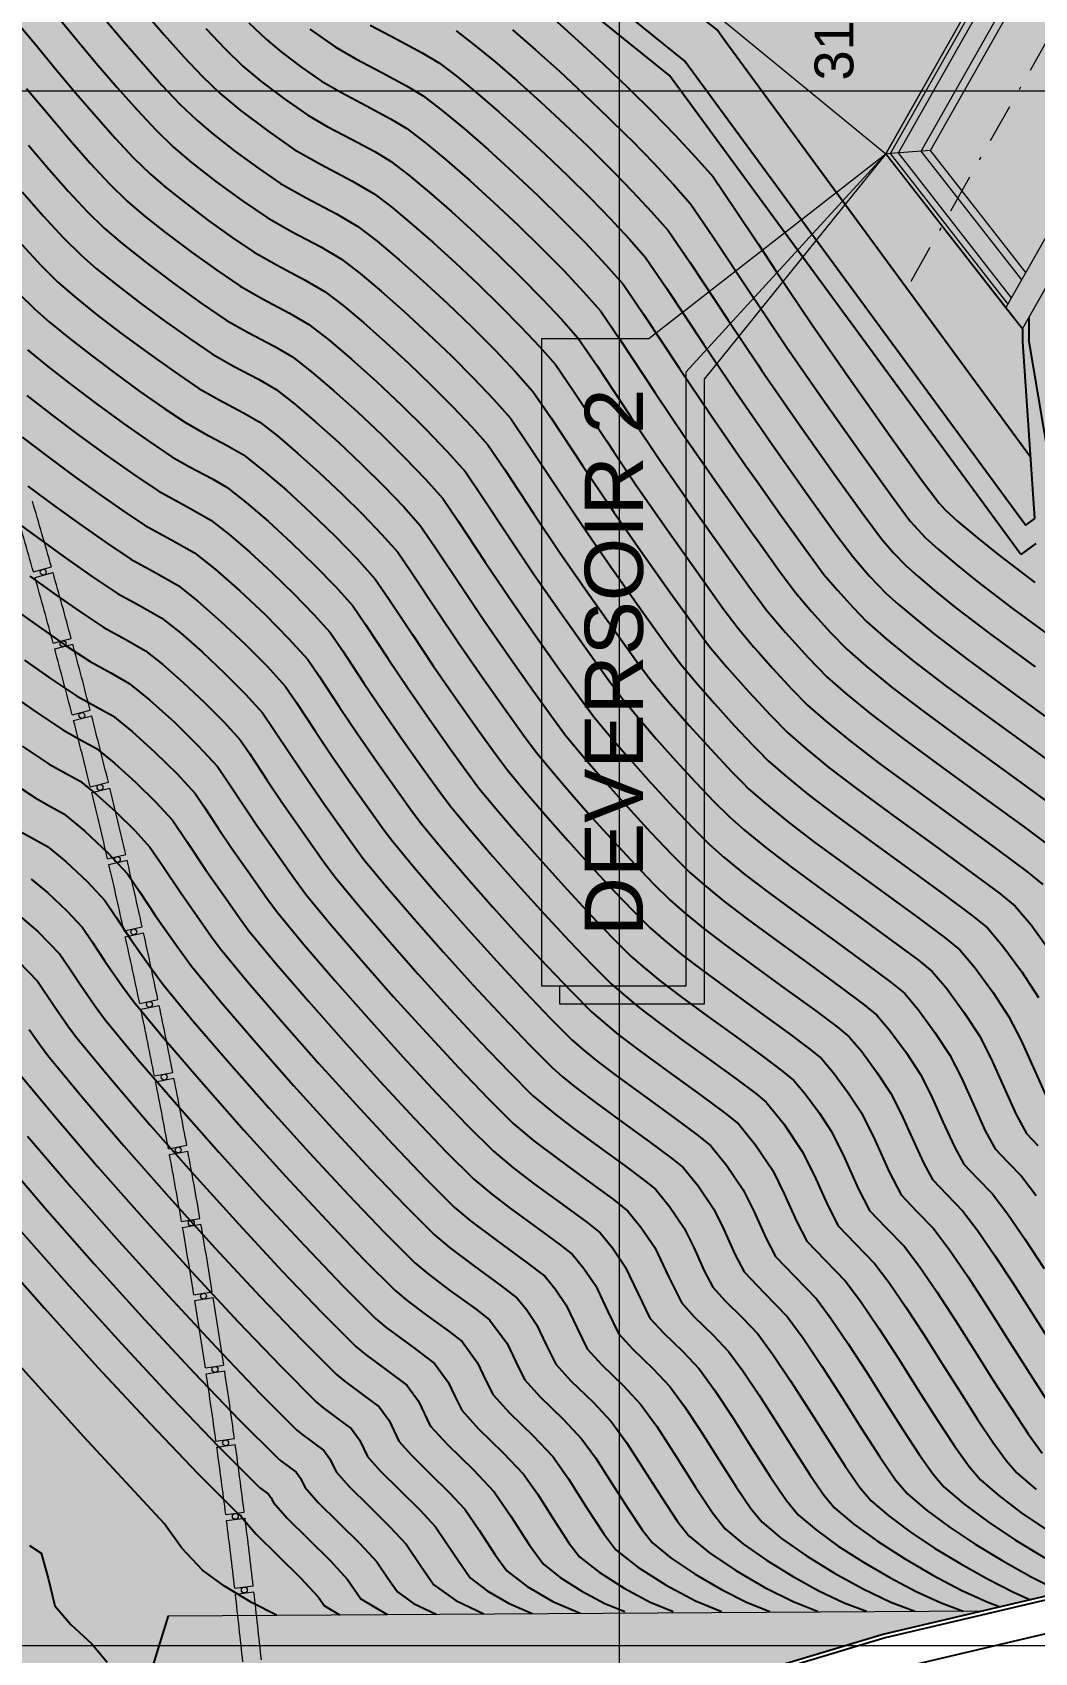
# Model space of a CAD drawing. Extents: x 62300 to 62842, y 108162 to 108787.
# Drawn here: x 62381.1 to 62413.4, y 108649.8 to 108701.9 of the extents above; entities that cross this region are included whole.
import ezdxf
from ezdxf.enums import TextEntityAlignment as Align

# ---------------------------------------------------------------- set-up
doc = ezdxf.new("R2010")
doc.units = 0
doc.header["$LTSCALE"] = 0.999985
doc.header["$MEASUREMENT"] = 0
doc.linetypes.add('NASCOSTA', pattern=[9.525, 6.35, -3.175])
doc.linetypes.add('TRATTOPUNTO2', pattern=[0.5, 0.25, -0.125, 0, -0.125])
for name, color, linetype in [('colore lago', 131, 'Continuous'), ('coordinate', 2, 'Continuous'), ('Couronnement', 7, 'Continuous'), ('curve livello 1m', 2, 'Continuous'), ('curve livello 5m', 7, 'Continuous'), ('LIN010CO', 2, 'Continuous'), ('LIN010TR', 2, 'NASCOSTA'), ('LIN018CO', 6, 'Continuous'), ('LIN025CO', 7, 'Continuous'), ('LIN035CO', 1, 'Continuous'), ('LINCOLO-ROSSO-025', 10, 'Continuous'), ('Per+Mod Surf', 7, 'Continuous'), ('TEXT035', 1, 'Continuous'), ('TRATTCOLO-32', 255, 'Continuous')]:
    doc.layers.add(name, color=color, linetype=linetype)
doc.layers.add('Colori bordi', color=5, linetype='Continuous', plot=False)
doc.styles.add('ARIAL', font='arial.ttf')

# ---------------------------------------------------------------- blocks, each defined once
blk = doc.blocks.new('quote')
at = {"layer": 'LIN018CO'}
for p, q in [((0.001, 0.001), (-0.001, -0.001)), ((0.001, -0.001), (-0.001, 0.001))]:
    blk.add_line(p, q, dxfattribs=at)
at = {"layer": 'LIN035CO'}
for p, q in [((-0.013, 0.013), (-0.106, 0.106)), ((0.106, 0.106), (0.013, 0.013)), ((-0.013, -0.013), (-0.106, -0.106)), ((0.106, -0.106), (0.013, -0.013))]:
    blk.add_line(p, q, dxfattribs=at)
at = {"layer": 'TEXT035', "style": 'ARIAL'}
blk.add_attdef('VALORE', text='', height=0.25, dxfattribs=at).set_placement((0, 0.33), align=Align.CENTER)
blk = doc.blocks.new('CONTORNO')
at = {"layer": 'Colori bordi', "lineweight": 0, "ltscale": 2, "flags": 128}
blk.add_lwpolyline([(-52.253, 82.461), (-57.773, 72.704), (-53.908, 67.757), (-53.375, 67.075), (-47.588, 77.303)], dxfattribs=at)
blk = doc.blocks.new('barrageflott')
at = {"layer": 'TRATTCOLO-32'}
h = blk.add_hatch(color=256, dxfattribs=at)
h.paths.add_polyline_path([(-4.689, 33.162, 0.002639), (-5.201, 35.3), (-5.784, 35.158, -0.002639), (-5.273, 33.025)])
h.paths.add_polyline_path([(-5.247, 35.485, 0.002639), (-5.784, 37.618), (-6.365, 37.468, -0.002639), (-5.829, 35.342)])
h.paths.add_polyline_path([(-5.831, 37.802, 0.002639), (-6.393, 39.929), (-6.972, 39.773, -0.002639), (-6.412, 37.652)])
h.paths.add_polyline_path([(-6.442, 40.112, 0.002639), (-7.028, 42.232), (-7.606, 42.07, -0.002639), (-7.022, 39.956)])
h.paths.add_polyline_path([(-7.08, 42.415, 0.002639), (-7.69, 44.529), (-8.266, 44.359, -0.002639), (-7.657, 42.252)])
h.paths.add_polyline_path([(-7.744, 44.711, 0.002639), (-8.378, 46.817), (-8.952, 46.641, -0.002639), (-8.319, 44.541)])
h.paths.add_polyline_path([(-8.434, 46.999, 0.002639), (-9.092, 49.097), (-9.664, 48.915, -0.002639), (-9.007, 46.822)])
h.paths.add_polyline_path([(-9.15, 49.279, 0.002639), (-9.833, 51.37), (-10.402, 51.18, -0.002639), (-9.722, 49.095)])
h.paths.add_polyline_path([(-9.893, 51.55, 0.002639), (-10.599, 53.633), (-11.166, 53.437, -0.002639), (-10.462, 51.36)])
h.paths.add_polyline_path([(-10.661, 53.813, 0.002639), (-11.392, 55.887), (-11.956, 55.685, -0.002639), (-11.228, 53.616)])
h.paths.add_polyline_path([(-11.456, 56.066, 0.002639), (-12.21, 58.133), (-12.772, 57.924, -0.002639), (-12.02, 55.864)])
h.paths.add_polyline_path([(-12.276, 58.311, 0.002639), (-13.053, 60.368), (-13.614, 60.153, -0.002639), (-12.838, 58.102)])
h.paths.add_polyline_path([(-13.122, 60.546, 0.002639), (-13.923, 62.594), (-14.481, 62.373, -0.002639), (-13.682, 60.33)])
h.paths.add_polyline_path([(-13.993, 62.771, 0.002639), (-14.818, 64.81), (-15.373, 64.582, -0.002639), (-14.551, 62.549)])
h.paths.add_polyline_path([(-14.89, 64.986, 0.002639), (-15.738, 67.015), (-16.29, 66.781, -0.002639), (-15.445, 64.758)])
h = blk.add_hatch(color=256, dxfattribs=at)
h.paths.add_polyline_path([(-1.192, 14.374, 0.002639), (-1.506, 16.55), (-2.1, 16.462, -0.002639), (-1.786, 14.291)])
h.paths.add_polyline_path([(-1.534, 16.739, 0.002639), (-1.874, 18.912), (-2.466, 18.816, -0.002639), (-2.128, 16.649)])
h.paths.add_polyline_path([(-1.904, 19.099, 0.002639), (-2.268, 21.269), (-2.86, 21.166, -0.002639), (-2.496, 19.003)])
h.paths.add_polyline_path([(-2.301, 21.456, 0.002639), (-2.69, 23.621), (-3.28, 23.511, -0.002639), (-2.892, 21.353)])
h.paths.add_polyline_path([(-2.725, 23.808, 0.002639), (-3.139, 25.968), (-3.727, 25.852, -0.002639), (-3.315, 23.698)])
h.paths.add_polyline_path([(-3.176, 26.154, 0.002639), (-3.614, 28.31), (-4.202, 28.187, -0.002639), (-3.764, 26.038)])
h.paths.add_polyline_path([(-3.653, 28.496, 0.002639), (-4.117, 30.646), (-4.702, 30.516, -0.002639), (-4.24, 28.373)])
h.paths.add_polyline_path([(-4.158, 30.832, 0.002639), (-4.646, 32.976), (-5.23, 32.84, -0.002639), (-4.743, 30.702)])
h = blk.add_hatch(color=256, dxfattribs=at)
h.paths.add_polyline_path([(0.293, 0.116, 0.002639), (0.129, 2.309), (-0.469, 2.261, -0.002639), (-0.306, 0.074)])
h.paths.add_polyline_path([(0.114, 2.498, 0.002639), (-0.076, 4.69), (-0.673, 4.635, -0.002639), (-0.485, 2.45)])
h.paths.add_polyline_path([(-0.093, 4.879, 0.002639), (-0.307, 7.068), (-0.904, 7.007, -0.002639), (-0.69, 4.824)])
h.paths.add_polyline_path([(-0.327, 7.257, 0.002639), (-0.566, 9.444), (-1.162, 9.375, -0.002639), (-0.924, 7.195)])
h.paths.add_polyline_path([(-0.588, 9.633, 0.002639), (-0.852, 11.816), (-1.448, 11.741, -0.002639), (-1.184, 9.564)])
h.paths.add_polyline_path([(-0.876, 12.005, 0.002639), (-1.166, 14.185), (-1.76, 14.103, -0.002639), (-1.471, 11.929)])
at = {"layer": 'LINCOLO-ROSSO-025', "lineweight": 0}
for p, q in [((-7.657, 42.252), (-7.08, 42.415)), ((-7.606, 42.07), (-7.028, 42.232)), ((-7.022, 39.956), (-6.442, 40.112)), ((-6.972, 39.773), (-6.393, 39.929)), ((-6.412, 37.652), (-5.831, 37.802)), ((-6.365, 37.468), (-5.784, 37.618)), ((-5.829, 35.342), (-5.247, 35.485)), ((-5.784, 35.158), (-5.201, 35.3)), ((-5.273, 33.025), (-4.689, 33.162)), ((-5.23, 32.84), (-4.646, 32.976)), ((-4.743, 30.702), (-4.158, 30.832)), ((-4.702, 30.516), (-4.117, 30.646)), ((-4.24, 28.373), (-3.653, 28.496)), ((-4.202, 28.187), (-3.614, 28.31)), ((-3.764, 26.038), (-3.176, 26.154)), ((-3.727, 25.852), (-3.139, 25.968)), ((-3.315, 23.698), (-2.725, 23.808)), ((-3.28, 23.511), (-2.69, 23.621)), ((-2.892, 21.353), (-2.301, 21.456)), ((-2.86, 21.166), (-2.268, 21.269)), ((-2.496, 19.003), (-1.904, 19.099)), ((-2.466, 18.816), (-1.874, 18.912)), ((-2.128, 16.649), (-1.534, 16.739)), ((-2.1, 16.462), (-1.506, 16.55)), ((-1.786, 14.291), (-1.192, 14.374)), ((-1.76, 14.103), (-1.166, 14.185)), ((-1.471, 11.929), (-0.876, 12.005)), ((-1.448, 11.741), (-0.852, 11.816)), ((-1.184, 9.564), (-0.588, 9.633)), ((-1.162, 9.375), (-0.566, 9.444))]:
    blk.add_line(p, q, dxfattribs=at)
for centre in [(-7.343, 42.242), (-6.707, 39.942), (-6.098, 37.635), (-5.515, 35.321), (-4.959, 33.001), (-4.43, 30.674), (-3.927, 28.341), (-3.451, 26.003), (-3.002, 23.659), (-2.58, 21.311), (-2.185, 18.958), (-1.817, 16.6), (-1.476, 14.238), (-1.162, 11.873), (-0.875, 9.504)]:
    blk.add_circle(centre, 0.095, dxfattribs=at)
for radius, start, end in [(207.744, 15.80157, 16.40644), (208.344, 15.80157, 16.40644), (208.344, 15.1444, 15.74927), (207.744, 15.1444, 15.74927), (207.744, 14.48723, 15.0921), (208.344, 14.48723, 15.0921), (208.344, 13.83005, 14.43492), (207.744, 13.83005, 14.43492), (207.744, 13.17288, 13.77775), (208.344, 13.17288, 13.77775), (207.744, 12.51571, 13.12058), (208.344, 12.51571, 13.12058), (207.744, 11.85853, 12.4634), (208.344, 11.85853, 12.4634), (207.744, 11.20136, 11.80623), (208.344, 11.20136, 11.80623), (207.744, 10.54419, 11.14906), (208.344, 10.54419, 11.14906), (207.744, 9.88701, 10.49189), (208.344, 9.88701, 10.49189), (207.744, 9.22984, 9.83471), (208.344, 9.22984, 9.83471), (207.744, 8.57267, 9.17754), (208.344, 8.57267, 9.17754), (207.744, 7.9155, 8.52037), (208.344, 7.9155, 8.52037), (207.744, 7.25832, 7.86319), (208.344, 7.25832, 7.86319), (207.744, 6.60115, 7.20602), (208.344, 6.60115, 7.20602), (208.344, 5.94398, 6.54885), (207.744, 5.94398, 6.54885)]:
    blk.add_arc((-207.55, -14.318), radius, start, end, dxfattribs=at)

msp = doc.modelspace()

# ---------------------------------------------------------------- hatches: boundary and pattern name
at = {"layer": 'colore lago', "linetype": 'Continuous', "lineweight": 0}
msp.add_hatch(color=256, dxfattribs=at).paths.add_polyline_path([(62395.432, 108712.426), (62396.026, 108711.854), (62396.545, 108710.804), (62395.703, 108710.571), (62400.102, 108704.942), (62413.395, 108708.628), (62414.097, 108707.729), (62408.577, 108697.972), (62412.975, 108692.343), (62413.775, 108693.757), (62413.775, 108692.195), (62414.821, 108690.222), (62415.316, 108689.288), (62415.726, 108688.514), (62415.989, 108688.018), (62416.308, 108687.414), (62417.091, 108686.877), (62417.986, 108686.309), (62418.762, 108685.857), (62419.277, 108685.61), (62419.98, 108685.523), (62420.747, 108685.436), (62421.269, 108685.254), (62422.042, 108684.935), (62422.834, 108684.575), (62423.302, 108684.318), (62424.281, 108683.305), (62425.656, 108681.875), (62426.449, 108681.066), (62427.156, 108680.351), (62427.673, 108679.833), (62427.895, 108679.62), (62428.432, 108679.384), (62429.04, 108678.92), (62429.869, 108678.212), (62430.484, 108677.629), (62430.843, 108677.243), (62431.218, 108676.364), (62431.557, 108675.296), (62431.913, 108674.527), (62432.355, 108674.247), (62432.858, 108673.942), (62433.455, 108673.231), (62434.097, 108672.326), (62434.701, 108671.601), (62435.197, 108671.28), (62435.685, 108671.01), (62436.144, 108670.755), (62436.707, 108670.388), (62437.492, 108669.855), (62438.358, 108669.253), (62439.162, 108668.678), (62440.078, 108667.996), (62441.13, 108667.19), (62442.002, 108666.501), (62442.908, 108665.758), (62443.789, 108665.021), (62444.562, 108664.359), (62445.144, 108663.844), (62445.453, 108663.547), (62446.014, 108662.665), (62446.501, 108661.941), (62447.153, 108661.7), (62448.876, 108661.081), (62447.183, 108652.749), (62446.943, 108651.566), (62441.595, 108652.495), (62436.09, 108653.04), (62430.527, 108653.236), (62424.984, 108653.069), (62419.433, 108652.547), (62413.953, 108651.637), (62408.529, 108650.359), (62403.21, 108648.764), (62398.021, 108646.797), (62392.955, 108644.487), (62388.067, 108641.873), (62383.347, 108638.914), (62379.143, 108635.919), (62374.987, 108632.528), (62370.912, 108628.752), (62367.864, 108625.55), (62364.577, 108621.72), (62361.992, 108618.302), (62358.884, 108613.699), (62356.087, 108608.883), (62353.615, 108603.924), (62351.491, 108598.79), (62349.698, 108593.52), (62348.257, 108588.148), (62347.162, 108582.699), (62346.433, 108577.206), (62346.076, 108571.827), (62346.067, 108566.27), (62346.414, 108560.708), (62347.156, 108555.214), (62348.241, 108549.757), (62349.108, 108546.543), (62347.868, 108543.897), (62343.805, 108542.34), (62343.071, 108542.931), (62342.215, 108543.399), (62341.494, 108543.605), (62340.731, 108543.397), (62339.788, 108542.895), (62338.814, 108542.367), (62337.958, 108542.081), (62337.463, 108542.167), (62336.538, 108542.374), (62334.253, 108542.969), (62331.322, 108543.785), (62328.139, 108544.685), (62325.098, 108545.533), (62322.593, 108546.195), (62321.848, 108546.361), (62320.984, 108546.545), (62320.474, 108546.666), (62319.859, 108546.963), (62319.103, 108547.335), (62317.961, 108547.824), (62316.581, 108548.386), (62315.066, 108548.989), (62313.523, 108549.599), (62312.055, 108550.183), (62310.769, 108550.711), (62309.769, 108551.147), (62309.112, 108551.475), (62308.074, 108552.131), (62305.134, 108553.829), (62301.974, 108555.846), (62300, 108557.145), (62300, 108746.101), (62331.882, 108763.679), (62334.507, 108761.512), (62338.392, 108758.6), (62343.084, 108755.721), (62348.103, 108752.427), (62352.959, 108748.821), (62356.982, 108746.672), (62363.411, 108741.712), (62364.524, 108741.192), (62365.637, 108740.673), (62364.74, 108740.344), (62363.36, 108739.839), (62368.197, 108734.582), (62381.151, 108739.327), (62381.923, 108738.487), (62377.207, 108728.317), (62382.044, 108723.06), (62383.531, 108726.268), (62384.61, 108725.772), (62384.891, 108725.5), (62385.513, 108725.007), (62386.29, 108724.44), (62387.153, 108723.834), (62388.028, 108723.224), (62388.845, 108722.646), (62389.533, 108722.136), (62390.019, 108721.728), (62390.461, 108721.189), (62391.046, 108720.467), (62391.593, 108719.84), (62392.228, 108719.121), (62392.561, 108718.731), (62392.862, 108718.087), (62393.16, 108717.245), (62393.758, 108715.335), (62394.064, 108714.455), (62394.378, 108713.747)])
at = {"layer": 'LIN018CO', "linetype": 'Continuous', "lineweight": 0}
msp.add_hatch(color=256, dxfattribs=at).paths.add_polyline_path([(62402.731, 108690.728), (62408.577, 108697.972), (62402.149, 108690.955), (62402.149, 108671.205), (62398.096, 108671.205), (62398.096, 108670.622), (62402.731, 108670.622)])
at = {"layer": 'LINCOLO-ROSSO-025', "linetype": 'Continuous', "lineweight": 0}
msp.add_hatch(color=256, dxfattribs=at).paths.add_polyline_path([(62413.246, 108714.606), (62413.032, 108715.377), (62395.703, 108710.571), (62400.102, 108704.942), (62413.395, 108708.628), (62414.097, 108707.729), (62408.577, 108697.972), (62412.442, 108693.025), (62412.975, 108692.343), (62418.762, 108702.571), (62420.667, 108705.938), (62419.971, 108706.332), (62420.037, 108706.449, -0.14195), (62423.62, 108709.95), (62424.747, 108710.554, -0.082344), (62428.216, 108711.733), (62425.977, 108717.913, 0.034113), (62422.882, 108717.278)])
at = {"layer": 'TRATTCOLO-32', "linetype": 'Continuous', "lineweight": 0}
msp.add_hatch(color=256, dxfattribs=at).paths.add_polyline_path([(62402.149, 108690.955), (62408.577, 108697.972), (62400.953, 108692.041), (62397.514, 108692.041), (62397.514, 108671.205), (62402.149, 108671.205)])

# ---------------------------------------------------------------- linework, layer by layer
at = {"layer": 'Colori bordi', "linetype": 'Continuous', "lineweight": 0, "flags": 128}
for points in [[(62414.097, 108707.729), (62408.577, 108697.972), (62412.975, 108692.343), (62413.775, 108693.757)], [(62441.595, 108652.495), (62436.09, 108653.04), (62430.527, 108653.236), (62424.984, 108653.069), (62419.433, 108652.547), (62413.953, 108651.637), (62408.529, 108650.359), (62403.21, 108648.764)]]:
    msp.add_lwpolyline(points, dxfattribs=at)
at = {"layer": 'coordinate', "linetype": 'Continuous', "lineweight": 0}
for p, q in [((62400, 108778.484), (62400, 108698.59)), ((62300, 108700), (62421.182, 108700)), ((62400, 108698.59), (62400, 108677.753)), ((62400, 108677.753), (62400, 108626.056)), ((62340.187, 108650), (62522.9, 108650))]:
    msp.add_line(p, q, dxfattribs=at)
at = {"layer": 'Couronnement', "linetype": 'Continuous'}
for p, q in [((62413.953, 108651.637), (62408.529, 108650.359)), ((62413.981, 108651.52), (62408.555, 108650.242)), ((62408.817, 108649.228), (62414.098, 108650.472)), ((62408.529, 108650.359), (62403.21, 108648.764)), ((62408.555, 108650.242), (62403.244, 108648.649))]:
    msp.add_line(p, q, dxfattribs=at)
at = {"layer": 'curve livello 1m'}
for p, q in [((62413.175, 108692.696), (62413.175, 108691.999)), ((62412.975, 108692.343), (62412.975, 108691.933)), ((62412.975, 108691.933), (62413.363, 108686.246)), ((62414.098, 108686.537), (62413.175, 108691.999))]:
    msp.add_line(p, q, dxfattribs=at)
at = {"layer": 'curve livello 1m', "flags": 128}
for points in [[(62395.673, 108704.117), (62395.806, 108704.036), (62395.806, 108704.036), (62396.428, 108703.56), (62397.13, 108702.983), (62397.89, 108702.327), (62398.686, 108701.612), (62399.498, 108700.859), (62400.303, 108700.088), (62401.08, 108699.319), (62401.791, 108698.59)], [(62384.711, 108702.568), (62385.371, 108701.804), (62386.003, 108701.097), (62386.602, 108700.465), (62387.157, 108699.923), (62387.157, 108699.923), (62387.813, 108699.378), (62388.7, 108698.711), (62389.552, 108698.12), (62389.552, 108698.12), (62390.4, 108697.64), (62391.408, 108697.109), (62392.127, 108696.689), (62392.127, 108696.689), (62392.689, 108696.256), (62393.328, 108695.726), (62394.021, 108695.122), (62394.742, 108694.465), (62395.47, 108693.78), (62396.178, 108693.088), (62396.844, 108692.411), (62397.444, 108691.774), (62397.953, 108691.197), (62398.547, 108690.327), (62399.601, 108688.734), (62399.834, 108688.387)], [(62380.521, 108702.341), (62381.193, 108701.532), (62381.865, 108700.722), (62382.53, 108699.929), (62383.177, 108699.173), (62383.799, 108698.473), (62384.385, 108697.849), (62384.927, 108697.318), (62384.927, 108697.318), (62385.412, 108696.902), (62386.065, 108696.385), (62386.807, 108695.826), (62387.558, 108695.286), (62388.239, 108694.825), (62388.239, 108694.825), (62389, 108694.393), (62389.905, 108693.917), (62390.551, 108693.54), (62391.123, 108693.096), (62391.78, 108692.546), (62392.491, 108691.917), (62393.225, 108691.238), (62393.951, 108690.54), (62394.64, 108689.85), (62395.259, 108689.197), (62395.78, 108688.611), (62396.312, 108687.83), (62397.259, 108686.4), (62398.085, 108685.168), (62398.998, 108683.856), (62399.834, 108682.671)], [(62383.396, 108702.386), (62384.051, 108701.609), (62384.688, 108700.871), (62385.299, 108700.189), (62385.877, 108699.578), (62386.414, 108699.055), (62386.414, 108699.055), (62386.932, 108698.616), (62387.64, 108698.067), (62388.409, 108697.504), (62389.114, 108697.022), (62389.114, 108697.022), (62389.933, 108696.558), (62390.907, 108696.045), (62391.602, 108695.639), (62392.218, 108695.162), (62392.925, 108694.569), (62393.69, 108693.892), (62394.48, 108693.163), (62395.261, 108692.411), (62396.002, 108691.668), (62396.669, 108690.966), (62397.228, 108690.335), (62397.802, 108689.494), (62398.82, 108687.956), (62399.709, 108686.63), (62399.834, 108686.451)], [(62386.708, 108702.006), (62387.326, 108701.352), (62387.9, 108700.792), (62387.9, 108700.792), (62388.473, 108700.316), (62389.246, 108699.734), (62389.99, 108699.219), (62389.99, 108699.219), (62390.614, 108698.857), (62391.396, 108698.444), (62392.141, 108698.048), (62392.653, 108697.739), (62392.653, 108697.739), (62393.234, 108697.291), (62393.895, 108696.743), (62394.611, 108696.118), (62395.357, 108695.439), (62396.109, 108694.73), (62396.842, 108694.014), (62397.531, 108693.315), (62398.151, 108692.655), (62398.677, 108692.059), (62399.292, 108691.159), (62399.834, 108690.34)], [(62388.095, 108702.194), (62388.644, 108701.66), (62388.644, 108701.66), (62389.132, 108701.254), (62389.793, 108700.757), (62390.427, 108700.317), (62390.427, 108700.317), (62391.072, 108699.944), (62391.88, 108699.517), (62392.649, 108699.107), (62393.178, 108698.788), (62393.178, 108698.788), (62393.779, 108698.326), (62394.461, 108697.76), (62395.201, 108697.114), (62395.972, 108696.413), (62396.749, 108695.68), (62397.506, 108694.941), (62398.218, 108694.218), (62398.858, 108693.537), (62399.402, 108692.921), (62399.834, 108692.288)], [(62391.989, 108702.117), (62392.848, 108701.663), (62393.667, 108701.227), (62394.229, 108700.888), (62394.229, 108700.888), (62394.8, 108700.45), (62395.443, 108699.921), (62396.141, 108699.32), (62396.871, 108698.664), (62397.616, 108697.973), (62398.355, 108697.266), (62399.067, 108696.561), (62399.734, 108695.876), (62399.834, 108695.769)], [(62396.567, 108701.962), (62397.307, 108701.325), (62398.081, 108700.63), (62398.871, 108699.897), (62399.654, 108699.147), (62400.217, 108698.59)], [(62394.755, 108701.937), (62395.342, 108701.487), (62396.005, 108700.942), (62396.724, 108700.322), (62397.476, 108699.647), (62398.243, 108698.935), (62399.004, 108698.207), (62399.738, 108697.48), (62399.834, 108697.382)], [(62380.945, 108700.077), (62381.646, 108699.236), (62382.333, 108698.428), (62382.992, 108697.679), (62383.612, 108697.011), (62384.183, 108696.45), (62384.183, 108696.45), (62384.713, 108695.995), (62385.427, 108695.43), (62386.238, 108694.82), (62387.058, 108694.23), (62387.802, 108693.726), (62387.802, 108693.726), (62388.534, 108693.311), (62389.404, 108692.853), (62390.025, 108692.49), (62390.662, 108691.993), (62391.399, 108691.367), (62392.193, 108690.653), (62393, 108689.893), (62393.775, 108689.128), (62394.475, 108688.399), (62395.055, 108687.749), (62395.568, 108686.997), (62396.478, 108685.622), (62397.273, 108684.437), (62398.151, 108683.175), (62399.006, 108681.963), (62399.706, 108680.987), (62399.834, 108680.816)], [(62400.217, 108698.59), (62400.409, 108698.4), (62401.116, 108697.674), (62401.753, 108696.991), (62402.3, 108696.37), (62403.015, 108695.321), (62404.286, 108693.403), (62404.469, 108693.129)], [(62401.791, 108698.59), (62401.807, 108698.574), (62402.462, 108697.871), (62403.024, 108697.232), (62403.76, 108696.154), (62404.469, 108695.083)], [(62381.003, 108698.257), (62381.662, 108697.482), (62382.295, 108696.762), (62382.891, 108696.121), (62383.44, 108695.582), (62383.44, 108695.582), (62384.015, 108695.089), (62384.789, 108694.476), (62385.668, 108693.814), (62386.558, 108693.174), (62387.364, 108692.628), (62387.364, 108692.628), (62388.067, 108692.229), (62388.903, 108691.789), (62389.5, 108691.441), (62390.111, 108690.963), (62390.819, 108690.362), (62391.582, 108689.676), (62392.357, 108688.946), (62393.101, 108688.211), (62393.773, 108687.511), (62394.331, 108686.886), (62394.823, 108686.165), (62395.697, 108684.844), (62396.461, 108683.706), (62397.304, 108682.494), (62398.125, 108681.329), (62398.798, 108680.392), (62399.193, 108679.863), (62399.726, 108679.219), (62399.834, 108679.094)], [(62399.834, 108697.382), (62400.425, 108696.775), (62401.044, 108696.111), (62401.575, 108695.508), (62402.271, 108694.489), (62403.505, 108692.625), (62404.469, 108691.186)], [(62380.805, 108696.754), (62381.48, 108695.978), (62382.115, 108695.288), (62382.696, 108694.713), (62382.696, 108694.713), (62383.195, 108694.282), (62383.855, 108693.751), (62384.616, 108693.166), (62385.421, 108692.572), (62386.211, 108692.011), (62386.926, 108691.529), (62386.926, 108691.529), (62387.601, 108691.147), (62388.402, 108690.725), (62388.974, 108690.391), (62389.56, 108689.933), (62390.239, 108689.357), (62390.971, 108688.699), (62391.713, 108687.999), (62392.427, 108687.294), (62393.072, 108686.623), (62393.606, 108686.024), (62394.078, 108685.332), (62394.916, 108684.066), (62395.648, 108682.974), (62396.457, 108681.813), (62397.245, 108680.696), (62397.889, 108679.798), (62398.268, 108679.29), (62398.844, 108678.595), (62399.531, 108677.801), (62400.273, 108676.969), (62401.014, 108676.161), (62401.699, 108675.438), (62402.273, 108674.862), (62402.733, 108674.46), (62403.368, 108673.94), (62404.125, 108673.363), (62405.097, 108672.648), (62406.143, 108671.887), (62407.119, 108671.176), (62407.882, 108670.607), (62408.289, 108670.274), (62408.711, 108669.776), (62409.23, 108669.068), (62409.691, 108668.364), (62410.036, 108667.69), (62410.417, 108666.843), (62410.783, 108666.035), (62411.085, 108665.476), (62411.514, 108665.028), (62411.999, 108664.531), (62412.5, 108663.868), (62413.065, 108663.051), (62413.673, 108662.125)], [(62399.834, 108695.769), (62400.335, 108695.232), (62400.851, 108694.645), (62401.526, 108693.656), (62402.724, 108691.846), (62403.771, 108690.286), (62404.469, 108689.282)], [(62404.469, 108695.083), (62405.067, 108694.181), (62406.207, 108692.479), (62407.467, 108690.669), (62408.695, 108688.929), (62409.699, 108687.529), (62410.289, 108686.738), (62410.484, 108686.522), (62410.9, 108686.152), (62411.531, 108685.62), (62412.188, 108685.087), (62413.367, 108684.188)], [(62380.678, 108693.502), (62381.209, 108692.977), (62381.209, 108692.977), (62381.686, 108692.561), (62382.305, 108692.057), (62383.023, 108691.497), (62383.8, 108690.913), (62384.591, 108690.336), (62385.356, 108689.798), (62386.051, 108689.332), (62386.051, 108689.332), (62386.667, 108688.983), (62387.4, 108688.597), (62387.923, 108688.292), (62388.558, 108687.792), (62389.299, 108687.153), (62390.088, 108686.428), (62390.867, 108685.674), (62391.576, 108684.946), (62392.157, 108684.3), (62392.589, 108683.668), (62393.355, 108682.51), (62394.024, 108681.512), (62394.763, 108680.45), (62395.483, 108679.43), (62396.072, 108678.608), (62396.418, 108678.144), (62396.975, 108677.47), (62397.632, 108676.704), (62398.348, 108675.893), (62399.085, 108675.079), (62399.8, 108674.307), (62400.455, 108673.622), (62401.009, 108673.069), (62401.43, 108672.701), (62402.01, 108672.225), (62402.703, 108671.698), (62403.592, 108671.044), (62404.548, 108670.348), (62405.44, 108669.698), (62406.138, 108669.178), (62406.51, 108668.874), (62406.896, 108668.418), (62407.371, 108667.771), (62407.792, 108667.127), (62408.222, 108666.261), (62408.683, 108665.228), (62409.067, 108664.486), (62409.558, 108663.972), (62410.114, 108663.403), (62410.628, 108662.719), (62411.212, 108661.866), (62411.839, 108660.901), (62412.486, 108659.883), (62413.127, 108658.869), (62413.737, 108657.916)], [(62404.469, 108693.129), (62405.395, 108691.748), (62405.395, 108691.748), (62406.62, 108689.987), (62407.814, 108688.295), (62408.791, 108686.934), (62409.364, 108686.165), (62409.852, 108685.626), (62410.257, 108685.265), (62410.871, 108684.748), (62411.51, 108684.229), (62412.656, 108683.355), (62414.129, 108682.272)], [(62399.834, 108692.288), (62400.036, 108691.992), (62401.163, 108690.29), (62402.146, 108688.823), (62403.232, 108687.262), (62404.291, 108685.762), (62404.469, 108685.514)], [(62380.973, 108691.667), (62381.63, 108691.131), (62382.395, 108690.536), (62383.22, 108689.914), (62384.062, 108689.301), (62384.875, 108688.729), (62385.614, 108688.234), (62386.201, 108687.901), (62386.899, 108687.533), (62387.397, 108687.242), (62388.002, 108686.766), (62388.709, 108686.156), (62389.461, 108685.466), (62390.203, 108684.748), (62390.879, 108684.054), (62391.433, 108683.438), (62391.844, 108682.835), (62392.574, 108681.732), (62393.212, 108680.781), (62393.916, 108679.769), (62394.602, 108678.796), (62395.164, 108678.014), (62395.494, 108677.571), (62396.086, 108676.854), (62396.785, 108676.04), (62397.547, 108675.176), (62398.33, 108674.31), (62399.091, 108673.489), (62399.788, 108672.761), (62400.378, 108672.172), (62400.779, 108671.821), (62401.332, 108671.368), (62401.992, 108670.865), (62402.839, 108670.241), (62403.751, 108669.579), (62404.601, 108668.959), (62405.266, 108668.463), (62405.621, 108668.173), (62405.988, 108667.739), (62406.441, 108667.122), (62406.843, 108666.509), (62407.253, 108665.683), (62407.692, 108664.698), (62408.058, 108663.991), (62408.58, 108663.445), (62409.172, 108662.839), (62409.663, 108662.186), (62410.219, 108661.372), (62410.818, 108660.452), (62411.435, 108659.48), (62412.047, 108658.513), (62412.629, 108657.603), (62413.158, 108656.807), (62413.611, 108656.18)], [(62404.469, 108691.186), (62404.583, 108691.017), (62405.773, 108689.306), (62406.933, 108687.662), (62407.882, 108686.339), (62408.44, 108685.592), (62408.83, 108685.139), (62409.22, 108684.729), (62409.614, 108684.378), (62410.21, 108683.876), (62410.831, 108683.372), (62411.945, 108682.523), (62413.377, 108681.47)], [(62380.956, 108690.205), (62381.766, 108689.574), (62382.64, 108688.916), (62383.532, 108688.266), (62384.393, 108687.66), (62385.176, 108687.135), (62386.071, 108686.641), (62386.872, 108686.192), (62387.447, 108685.74), (62388.119, 108685.16), (62388.834, 108684.504), (62389.539, 108683.821), (62390.182, 108683.161), (62390.708, 108682.576), (62391.099, 108682.003), (62391.793, 108680.954), (62392.4, 108680.05), (62393.069, 108679.088), (62393.722, 108678.163), (62394.255, 108677.419), (62394.569, 108676.999), (62395.197, 108676.238), (62395.937, 108675.375), (62396.745, 108674.459), (62397.576, 108673.541), (62398.383, 108672.671), (62399.121, 108671.899), (62399.746, 108671.275), (62400.128, 108670.941), (62400.653, 108670.511), (62401.281, 108670.032), (62402.087, 108669.439), (62402.953, 108668.809), (62403.762, 108668.22), (62404.394, 108667.748), (62404.731, 108667.473), (62405.294, 108666.777), (62405.893, 108665.89), (62406.283, 108665.105), (62406.701, 108664.169), (62407.048, 108663.497), (62407.603, 108662.917), (62408.229, 108662.275), (62408.697, 108661.653), (62409.227, 108660.878), (62409.797, 108660.002), (62410.384, 108659.077), (62410.966, 108658.156), (62411.521, 108657.29), (62412.025, 108656.532), (62412.456, 108655.935), (62412.791, 108655.55), (62413.415, 108655.014)], [(62399.834, 108690.34), (62400.382, 108689.512), (62401.334, 108688.092), (62402.385, 108686.581), (62403.41, 108685.129), (62404.248, 108683.961), (62404.469, 108683.665)], [(62404.469, 108689.282), (62404.926, 108688.625), (62406.052, 108687.029), (62406.974, 108685.745), (62407.515, 108685.019), (62408.052, 108684.396), (62408.589, 108683.832), (62408.971, 108683.492), (62409.55, 108683.004), (62410.153, 108682.514), (62411.234, 108681.69), (62412.624, 108680.668), (62414.118, 108679.581)], [(62380.806, 108688.867), (62381.593, 108688.266), (62382.414, 108687.656), (62383.234, 108687.065), (62384.02, 108686.516), (62384.738, 108686.037), (62385.587, 108685.569), (62386.346, 108685.143), (62387.013, 108684.612), (62387.798, 108683.921), (62388.612, 108683.153), (62389.37, 108682.39), (62389.984, 108681.714), (62390.354, 108681.17), (62391.013, 108680.176), (62391.587, 108679.319), (62392.222, 108678.407), (62392.841, 108677.53), (62393.347, 108676.824), (62393.644, 108676.426), (62394.308, 108675.622), (62395.09, 108674.71), (62395.944, 108673.743), (62396.821, 108672.773), (62397.674, 108671.854), (62398.454, 108671.038), (62399.115, 108670.378), (62399.476, 108670.062), (62399.975, 108669.653), (62400.713, 108669.094), (62401.662, 108668.399), (62402.63, 108667.695), (62403.421, 108667.111), (62403.842, 108666.773), (62404.375, 108666.113), (62404.944, 108665.272), (62405.313, 108664.527), (62405.709, 108663.639), (62406.039, 108663.002), (62406.625, 108662.39), (62407.287, 108661.711), (62407.791, 108661.035), (62408.367, 108660.184), (62408.984, 108659.226), (62409.612, 108658.233), (62410.22, 108657.276), (62410.777, 108656.425), (62411.254, 108655.751), (62411.619, 108655.324), (62412.211, 108654.815), (62412.925, 108654.276), (62413.731, 108653.724)], [(62399.834, 108688.387), (62400.522, 108687.361), (62401.538, 108685.9), (62402.529, 108684.496), (62403.34, 108683.366), (62403.816, 108682.727), (62404.326, 108682.119), (62404.469, 108681.958)], [(62399.834, 108686.451), (62400.691, 108685.219), (62401.648, 108683.863), (62402.432, 108682.771), (62402.891, 108682.154), (62403.468, 108681.467), (62404.162, 108680.683), (62404.469, 108680.351)], [(62380.384, 108686.305), (62381.292, 108685.631), (62382.199, 108684.977), (62383.069, 108684.37), (62383.863, 108683.839), (62384.619, 108683.423), (62385.295, 108683.043), (62385.889, 108682.571), (62386.588, 108681.956), (62387.313, 108681.272), (62387.988, 108680.592), (62388.535, 108679.99), (62388.865, 108679.506), (62389.451, 108678.62), (62389.963, 108677.857), (62390.528, 108677.044), (62391.079, 108676.263), (62391.53, 108675.635), (62391.795, 108675.28), (62392.529, 108674.39), (62393.396, 108673.38), (62394.341, 108672.309), (62395.312, 108671.236), (62396.256, 108670.218), (62397.12, 108669.314), (62397.851, 108668.584), (62398.174, 108668.302), (62398.618, 108667.938), (62399.275, 108667.44), (62400.121, 108666.821), (62400.983, 108666.194), (62401.688, 108665.673), (62402.063, 108665.372), (62402.538, 108664.784), (62403.045, 108664.035), (62403.374, 108663.371), (62403.727, 108662.581), (62404.021, 108662.013), (62404.669, 108661.335), (62405.403, 108660.583), (62405.923, 108659.879), (62406.523, 108658.98), (62407.161, 108657.981), (62407.795, 108656.977), (62408.387, 108656.061), (62408.894, 108655.329), (62409.275, 108654.873), (62409.879, 108654.359), (62410.617, 108653.814), (62411.45, 108653.258), (62412.341, 108652.715), (62413.252, 108652.206), (62414.145, 108651.753)], [(62404.469, 108685.514), (62405.157, 108684.555), (62405.665, 108683.873), (62406.189, 108683.256), (62406.804, 108682.576), (62407.326, 108682.038), (62407.944, 108681.498), (62408.796, 108680.8), (62409.812, 108680.025), (62411.119, 108679.064), (62412.523, 108678.043), (62413.833, 108677.087)], [(62381.05, 108684.387), (62381.889, 108683.786), (62382.69, 108683.231), (62383.425, 108682.741), (62384.135, 108682.35), (62384.77, 108681.994), (62385.327, 108681.55), (62385.983, 108680.973), (62386.664, 108680.331), (62387.297, 108679.693), (62387.81, 108679.127), (62388.12, 108678.673), (62388.67, 108677.842), (62389.151, 108677.125), (62389.859, 108676.11), (62390.496, 108675.214), (62390.87, 108674.707), (62391.64, 108673.774), (62392.548, 108672.716), (62393.539, 108671.593), (62394.558, 108670.467), (62395.547, 108669.4), (62396.453, 108668.453), (62397.22, 108667.687), (62397.939, 108667.081), (62398.556, 108666.613), (62399.351, 108666.032), (62400.16, 108665.443), (62400.821, 108664.954), (62401.174, 108664.672), (62401.62, 108664.12), (62402.095, 108663.416), (62402.404, 108662.794), (62402.736, 108662.051), (62403.011, 108661.518), (62403.408, 108661.085), (62403.985, 108660.521), (62404.46, 108660.019), (62404.95, 108659.356), (62405.514, 108658.511), (62406.114, 108657.572), (62406.711, 108656.627), (62407.267, 108655.765), (62407.744, 108655.076), (62408.103, 108654.648), (62408.672, 108654.164), (62409.365, 108653.651), (62410.149, 108653.128), (62410.987, 108652.617), (62411.844, 108652.139), (62412.684, 108651.713), (62413.234, 108651.467)], [(62380.504, 108683.363), (62381.381, 108682.736), (62382.219, 108682.155), (62382.988, 108681.642), (62383.651, 108681.277), (62384.244, 108680.944), (62384.912, 108680.404), (62385.697, 108679.693), (62386.466, 108678.939), (62387.086, 108678.265), (62387.375, 108677.841), (62387.89, 108677.064), (62388.339, 108676.394), (62389.001, 108675.445), (62389.596, 108674.608), (62389.945, 108674.134), (62390.751, 108673.158), (62391.701, 108672.051), (62392.738, 108670.876), (62393.803, 108669.699), (62394.839, 108668.582), (62395.786, 108667.591), (62396.588, 108666.79), (62397.261, 108666.224), (62398.014, 108665.656), (62398.966, 108664.962), (62399.822, 108664.336), (62400.284, 108663.971), (62400.701, 108663.456), (62401.146, 108662.798), (62401.592, 108661.863), (62402.002, 108661.023), (62402.417, 108660.57), (62403.021, 108659.98), (62403.518, 108659.455), (62403.977, 108658.834), (62404.506, 108658.042), (62405.068, 108657.162), (62405.627, 108656.277), (62406.148, 108655.47), (62406.595, 108654.824), (62406.931, 108654.422), (62407.55, 108653.902), (62408.316, 108653.349), (62409.18, 108652.791), (62410.092, 108652.259), (62411.002, 108651.78), (62411.861, 108651.385), (62412.256, 108651.237)], [(62404.469, 108683.665), (62404.741, 108683.3), (62405.357, 108682.574), (62406.08, 108681.774), (62406.694, 108681.141), (62407.292, 108680.618), (62408.117, 108679.942), (62409.101, 108679.192), (62410.366, 108678.262), (62411.725, 108677.273), (62412.994, 108676.348), (62413.985, 108675.609)], [(62399.834, 108682.671), (62399.887, 108682.596), (62400.615, 108681.582), (62401.042, 108681.009), (62401.593, 108680.347), (62402.256, 108679.587), (62402.956, 108678.813), (62403.619, 108678.108), (62403.969, 108677.753)], [(62380.873, 108681.685), (62381.748, 108681.079), (62382.55, 108680.544), (62383.167, 108680.204), (62383.718, 108679.895), (62384.34, 108679.392), (62385.07, 108678.731), (62385.785, 108678.03), (62386.361, 108677.403), (62386.63, 108677.009), (62387.109, 108676.286), (62387.526, 108675.663), (62388.142, 108674.78), (62388.696, 108674.002), (62389.021, 108673.561), (62389.862, 108672.542), (62390.854, 108671.386), (62391.936, 108670.159), (62393.049, 108668.93), (62394.13, 108667.764), (62395.119, 108666.73), (62395.956, 108665.893), (62396.582, 108665.366), (62397.283, 108664.838), (62398.168, 108664.193), (62398.964, 108663.61), (62399.395, 108663.271), (62399.783, 108662.791), (62400.196, 108662.179), (62400.611, 108661.31), (62400.993, 108660.529), (62401.426, 108660.056), (62402.056, 108659.439), (62402.576, 108658.891), (62403.082, 108658.198), (62403.67, 108657.305), (62404.284, 108656.335), (62404.873, 108655.412), (62405.383, 108654.658), (62405.76, 108654.197), (62406.337, 108653.711), (62407.051, 108653.195), (62407.857, 108652.675), (62408.708, 108652.179), (62409.557, 108651.732), (62410.357, 108651.364), (62411.064, 108651.099)], [(62404.469, 108681.958), (62404.94, 108681.425), (62405.554, 108680.761), (62406.062, 108680.244), (62406.641, 108679.738), (62407.439, 108679.085), (62408.39, 108678.359), (62409.613, 108677.46), (62410.928, 108676.504), (62412.154, 108675.609), (62413.113, 108674.894), (62413.625, 108674.476)], [(62399.834, 108680.816), (62400.117, 108680.436), (62400.609, 108679.842), (62401.195, 108679.164), (62401.829, 108678.454), (62402.461, 108677.764), (62402.472, 108677.753)], [(62404.469, 108680.351), (62404.856, 108679.932), (62405.431, 108679.347), (62405.99, 108678.859), (62406.76, 108678.227), (62407.679, 108677.527), (62408.861, 108676.658), (62410.13, 108675.734), (62411.315, 108674.87), (62412.241, 108674.18), (62412.736, 108673.776), (62413.248, 108673.171), (62413.879, 108672.312)], [(62399.834, 108679.094), (62400.363, 108678.482), (62401.013, 108677.753)], [(62380.805, 108678.927), (62381.675, 108678.347), (62382.199, 108678.058), (62382.667, 108677.795), (62383.195, 108677.368), (62383.815, 108676.807), (62384.423, 108676.211), (62384.912, 108675.679), (62385.336, 108675.049), (62385.902, 108674.201), (62386.425, 108673.451), (62386.895, 108672.79), (62387.171, 108672.415), (62388.084, 108671.31), (62389.16, 108670.056), (62390.333, 108668.726), (62391.54, 108667.393), (62392.712, 108666.129), (62393.785, 108665.007), (62394.693, 108664.099), (62395.225, 108663.651), (62396.066, 108663.023), (62397.048, 108662.308), (62397.616, 108661.87), (62397.946, 108661.463), (62398.297, 108660.942), (62398.65, 108660.203), (62398.975, 108659.539), (62399.444, 108659.026), (62400.128, 108658.358), (62400.691, 108657.763), (62401.221, 108657.027), (62401.838, 108656.076), (62402.461, 108655.09), (62403.014, 108654.253), (62403.416, 108653.746), (62404.005, 108653.258), (62404.745, 108652.74), (62405.573, 108652.227), (62406.426, 108651.758), (62407.241, 108651.368), (62407.955, 108651.095)], [(62380.334, 108677.851), (62381.237, 108677.248), (62381.715, 108676.985), (62382.142, 108676.746), (62382.807, 108676.195), (62383.564, 108675.481), (62384.188, 108674.817), (62384.574, 108674.243), (62385.09, 108673.47), (62385.795, 108672.464), (62386.247, 108671.843), (62387.194, 108670.694), (62388.312, 108669.391), (62389.532, 108668.01), (62390.785, 108666.624), (62392.003, 108665.311), (62393.118, 108664.145), (62394.062, 108663.202), (62394.547, 108662.794), (62395.313, 108662.221), (62396.208, 108661.569), (62396.727, 108661.17), (62397.027, 108660.798), (62397.348, 108660.324), (62397.669, 108659.65), (62397.965, 108659.044), (62398.453, 108658.511), (62399.164, 108657.817), (62399.749, 108657.199), (62400.234, 108656.525), (62400.799, 108655.654), (62401.37, 108654.751), (62401.876, 108653.985), (62402.244, 108653.52), (62402.909, 108652.98), (62403.758, 108652.409), (62404.689, 108651.865), (62405.603, 108651.407), (62406.401, 108651.093)], [(62401.013, 108677.753), (62401.051, 108677.711), (62401.738, 108676.963), (62402.373, 108676.293), (62402.904, 108675.759), (62403.384, 108675.34), (62404.046, 108674.798), (62404.836, 108674.196), (62405.85, 108673.45), (62406.941, 108672.657), (62407.958, 108671.915), (62408.754, 108671.321), (62409.178, 108670.975), (62409.618, 108670.455), (62410.16, 108669.717), (62410.64, 108668.983), (62411.001, 108668.28), (62411.397, 108667.396), (62411.779, 108666.553), (62412.094, 108665.97), (62412.492, 108665.555), (62412.941, 108665.095), (62413.413, 108664.474)], [(62402.472, 108677.753), (62403.046, 108677.148), (62403.536, 108676.656), (62404.036, 108676.22), (62404.725, 108675.655), (62405.546, 108675.029), (62406.603, 108674.252), (62407.738, 108673.426), (62408.797, 108672.653), (62409.626, 108672.036), (62410.068, 108671.675), (62410.526, 108671.134), (62411.09, 108670.366), (62411.59, 108669.601), (62411.965, 108668.869), (62412.378, 108667.95), (62412.776, 108667.072), (62413.104, 108666.465), (62413.469, 108666.083)], [(62403.969, 108677.753), (62404.167, 108677.553), (62404.687, 108677.099), (62405.403, 108676.513), (62406.257, 108675.861), (62407.355, 108675.054), (62408.535, 108674.195), (62409.637, 108673.392), (62410.498, 108672.751), (62410.957, 108672.375), (62411.433, 108671.813), (62412.019, 108671.014), (62412.539, 108670.22), (62412.929, 108669.459), (62413.359, 108668.503), (62413.772, 108667.591)], [(62380.8, 108676.15), (62381.616, 108675.696), (62382.216, 108675.199), (62382.901, 108674.554), (62383.463, 108673.955), (62383.812, 108673.436), (62384.278, 108672.739), (62384.914, 108671.83), (62385.322, 108671.27), (62386.305, 108670.078), (62387.465, 108668.727), (62388.73, 108667.293), (62390.031, 108665.856), (62391.294, 108664.493), (62392.451, 108663.283), (62393.43, 108662.305), (62393.868, 108661.937), (62394.56, 108661.419), (62395.369, 108660.83), (62395.837, 108660.47), (62396.398, 108659.705), (62396.689, 108659.097), (62396.956, 108658.55), (62397.462, 108657.997), (62398.199, 108657.276), (62398.807, 108656.635), (62399.247, 108656.023), (62399.76, 108655.232), (62400.278, 108654.413), (62400.738, 108653.716), (62401.072, 108653.295), (62401.676, 108652.804), (62402.446, 108652.286), (62403.292, 108651.792), (62404.122, 108651.376), (62404.846, 108651.091)], [(62381.091, 108674.646), (62381.626, 108674.203), (62382.237, 108673.628), (62382.739, 108673.093), (62383.05, 108672.63), (62383.465, 108672.008), (62384.033, 108671.197), (62384.397, 108670.697), (62385.416, 108669.462), (62386.618, 108668.062), (62387.929, 108666.576), (62389.276, 108665.087), (62390.586, 108663.675), (62391.784, 108662.422), (62392.798, 108661.409), (62393.19, 108661.079), (62393.808, 108660.617), (62394.53, 108660.091), (62394.948, 108659.769), (62394.948, 108659.769), (62395.449, 108659.087), (62395.708, 108658.544), (62395.947, 108658.055), (62396.471, 108657.482), (62397.235, 108656.735), (62397.864, 108656.071), (62398.372, 108655.353), (62398.957, 108654.437), (62399.505, 108653.587), (62399.9, 108653.069), (62400.605, 108652.512), (62401.512, 108651.935), (62402.46, 108651.429), (62403.292, 108651.089)], [(62380.679, 108671.997), (62381.29, 108671.368), (62381.841, 108670.545), (62382.272, 108669.931), (62382.548, 108669.551), (62383.638, 108668.231), (62384.923, 108666.732), (62386.326, 108665.143), (62387.767, 108663.55), (62389.168, 108662.039), (62390.45, 108660.699), (62391.535, 108659.615), (62391.833, 108659.364), (62392.586, 108658.807), (62393.169, 108658.369), (62393.55, 108657.85), (62393.928, 108657.066), (62394.489, 108656.453), (62395.307, 108655.654), (62395.98, 108654.943), (62396.521, 108654.158), (62397.117, 108653.22), (62397.556, 108652.618), (62398.103, 108652.187), (62398.805, 108651.74), (62399.539, 108651.348), (62400.183, 108651.085)], [(62381.029, 108669.814), (62381.391, 108669.297), (62381.623, 108668.978), (62382.749, 108667.615), (62384.076, 108666.067), (62385.524, 108664.426), (62387.013, 108662.781), (62388.459, 108661.221), (62389.783, 108659.837), (62390.904, 108658.718), (62391.154, 108658.507), (62391.789, 108658.037), (62392.28, 108657.668), (62392.6, 108657.232), (62392.919, 108656.571), (62393.313, 108656.125), (62393.913, 108655.532), (62394.546, 108654.91), (62395.037, 108654.379), (62395.5, 108653.708), (62396.009, 108652.907), (62396.385, 108652.393), (62397.042, 108651.896), (62397.873, 108651.41), (62398.744, 108651.033)], [(62375.062, 108668.88), (62376.092, 108668.166), (62377.299, 108667.362), (62377.412, 108667.299), (62377.667, 108667.058), (62377.78, 108666.89), (62377.924, 108666.687), (62379.192, 108665.151), (62380.687, 108663.408), (62382.318, 108661.56), (62383.995, 108659.707), (62385.624, 108657.95), (62387.115, 108656.391), (62388.377, 108655.13), (62388.44, 108655.077), (62388.722, 108654.867), (62388.802, 108654.758), (62388.882, 108654.592), (62389.325, 108654.09), (62390.002, 108653.421), (62390.715, 108652.721), (62391.268, 108652.123), (62391.697, 108651.491), (62392.546, 108650.995)], [(62380.698, 108668.405), (62381.859, 108666.999), (62383.229, 108665.403), (62384.723, 108663.71), (62386.258, 108662.013), (62387.75, 108660.404), (62389.116, 108658.976), (62390.272, 108657.821), (62390.475, 108657.649), (62390.991, 108657.268), (62391.39, 108656.968), (62391.651, 108656.613), (62391.91, 108656.076), (62392.316, 108655.616), (62392.935, 108655.004), (62393.589, 108654.363), (62394.095, 108653.815), (62394.695, 108652.918), (62395.213, 108652.168), (62395.758, 108651.755), (62396.447, 108651.352), (62397.206, 108651.023)], [(62375.062, 108667.477), (62375.621, 108667.09), (62376.861, 108666.263), (62376.886, 108666.249), (62376.943, 108666.196), (62376.968, 108666.159), (62377, 108666.114), (62378.303, 108664.535), (62379.84, 108662.743), (62381.517, 108660.843), (62383.24, 108658.938), (62384.915, 108657.132), (62386.448, 108655.529), (62387.745, 108654.233), (62387.761, 108654.22), (62387.833, 108654.167), (62387.853, 108654.139), (62387.873, 108654.097), (62388.329, 108653.581), (62389.024, 108652.894), (62389.757, 108652.174), (62390.326, 108651.56), (62390.525, 108651.266), (62391.004, 108650.986)], [(62380.97, 108666.383), (62382.382, 108664.738), (62383.921, 108662.993), (62385.504, 108661.244), (62387.042, 108659.586), (62388.449, 108658.114), (62389.64, 108656.924), (62389.797, 108656.792), (62390.501, 108656.268), (62390.701, 108655.995), (62390.901, 108655.581), (62391.319, 108655.108), (62391.958, 108654.477), (62392.631, 108653.816), (62393.153, 108653.251), (62393.629, 108652.538), (62394.041, 108651.942), (62394.744, 108651.447), (62395.655, 108651.014)], [(62388.986, 108650.974), (62388.195, 108651.363), (62387.312, 108651.899), (62386.602, 108652.422), (62386.602, 108652.422), (62385.938, 108653.13), (62385.368, 108653.916), (62382.788, 108656.708), (62380.242, 108659.532), (62380.242, 108659.532), (62378.099, 108662.009), (62375.987, 108664.513), (62374.732, 108665.928)], [(62381.033, 108653.214), (62381.415, 108652.967), (62381.633, 108652.166), (62381.853, 108651.268), (62382.362, 108650.671), (62383.042, 108650.044), (62383.533, 108649.459)]]:
    msp.add_lwpolyline(points, dxfattribs=at)
at = {"layer": 'curve livello 5m'}
msp.add_line((62413.401, 108685.443), (62412.922, 108685.091), dxfattribs=at)
at = {"layer": 'curve livello 5m', "flags": 128}
for points in [[(62412.922, 108685.091), (62401.62, 108700.498), (62396.35, 108704.756)], [(62381.794, 108702.561), (62382.492, 108701.72), (62383.182, 108700.897), (62383.854, 108700.112), (62384.499, 108699.386), (62385.108, 108698.737), (62385.67, 108698.187), (62385.67, 108698.187), (62386.247, 108697.698), (62387.035, 108697.087), (62387.892, 108696.46), (62388.677, 108695.923), (62388.677, 108695.923), (62389.467, 108695.476), (62390.406, 108694.981), (62391.076, 108694.59), (62391.076, 108694.59), (62391.671, 108694.129), (62392.353, 108693.557), (62393.09, 108692.905), (62393.852, 108692.201), (62394.606, 108691.475), (62395.321, 108690.759), (62395.964, 108690.082), (62396.504, 108689.473), (62396.504, 108689.473), (62397.057, 108688.662), (62398.04, 108687.178), (62398.897, 108685.899), (62398.897, 108685.899), (62399.834, 108684.552)], [(62390.058, 108701.988), (62390.865, 108701.416), (62390.865, 108701.416), (62391.53, 108701.031), (62392.364, 108700.59), (62393.158, 108700.167), (62393.704, 108699.838), (62393.704, 108699.838), (62394.323, 108699.361), (62395.028, 108698.776), (62395.791, 108698.11), (62396.587, 108697.386), (62397.389, 108696.631), (62398.17, 108695.868), (62398.904, 108695.122), (62399.565, 108694.419), (62399.834, 108694.114)], [(62380.789, 108695.055), (62381.397, 108694.395), (62381.953, 108693.845), (62381.953, 108693.845), (62382.488, 108693.382), (62383.195, 108692.813), (62384.012, 108692.186), (62384.875, 108691.549), (62385.722, 108690.948), (62386.489, 108690.431), (62386.489, 108690.431), (62387.134, 108690.065), (62387.901, 108689.661), (62388.448, 108689.341), (62388.448, 108689.341), (62389.01, 108688.903), (62389.66, 108688.352), (62390.359, 108687.722), (62391.07, 108687.052), (62391.753, 108686.378), (62392.37, 108685.736), (62392.882, 108685.162), (62392.882, 108685.162), (62393.333, 108684.5), (62394.136, 108683.288), (62394.836, 108682.243), (62394.836, 108682.243), (62395.61, 108681.131), (62396.364, 108680.063), (62396.981, 108679.203), (62397.343, 108678.717), (62397.343, 108678.717), (62397.864, 108678.086), (62398.479, 108677.369), (62399.15, 108676.609), (62399.839, 108675.847), (62400.509, 108675.125), (62401.122, 108674.484), (62401.641, 108673.966), (62402.082, 108673.58), (62402.689, 108673.083), (62403.414, 108672.531), (62404.345, 108671.846), (62405.346, 108671.118), (62406.28, 108670.437), (62407.01, 108669.892), (62407.399, 108669.574), (62407.803, 108669.097), (62408.3, 108668.42), (62408.741, 108667.746), (62409.072, 108667.101), (62409.436, 108666.29), (62409.787, 108665.516), (62410.076, 108664.981), (62410.536, 108664.5), (62411.056, 108663.967), (62411.537, 108663.332), (62412.078, 108662.549), (62412.66, 108661.662), (62413.265, 108660.715), (62413.874, 108659.752)], [(62399.834, 108694.114), (62400.126, 108693.783), (62400.126, 108693.783), (62400.781, 108692.824), (62401.943, 108691.068), (62402.958, 108689.555), (62402.958, 108689.555), (62404.079, 108687.944), (62404.469, 108687.391)], [(62404.469, 108687.391), (62405.172, 108686.396), (62406.065, 108685.15), (62406.59, 108684.446), (62406.59, 108684.446), (62407.021, 108683.938), (62407.528, 108683.378), (62407.957, 108682.935), (62407.957, 108682.935), (62408.595, 108682.377), (62409.474, 108681.657), (62409.474, 108681.657), (62410.523, 108680.857), (62411.871, 108679.866), (62413.32, 108678.812), (62414.672, 108677.826)], [(62380.989, 108687.286), (62381.853, 108686.644), (62382.717, 108686.021), (62383.545, 108685.443), (62384.301, 108684.938), (62384.301, 108684.938), (62385.103, 108684.496), (62385.821, 108684.093), (62385.821, 108684.093), (62386.451, 108683.591), (62387.193, 108682.938), (62387.963, 108682.212), (62388.679, 108681.491), (62389.259, 108680.852), (62389.259, 108680.852), (62389.61, 108680.338), (62390.232, 108679.398), (62390.775, 108678.588), (62390.775, 108678.588), (62391.375, 108677.725), (62391.96, 108676.897), (62392.439, 108676.23), (62392.72, 108675.853), (62393.419, 108675.006), (62394.243, 108674.045), (62395.142, 108673.026), (62396.067, 108672.004), (62396.965, 108671.036), (62397.787, 108670.176), (62398.483, 108669.481), (62398.825, 108669.182), (62399.296, 108668.796), (62399.994, 108668.267), (62400.892, 108667.61), (62401.806, 108666.945), (62402.554, 108666.392), (62402.952, 108666.072), (62403.457, 108665.449), (62403.994, 108664.653), (62404.344, 108663.949), (62404.718, 108663.11), (62405.03, 108662.507), (62405.647, 108661.862), (62406.345, 108661.147), (62406.822, 108660.507), (62407.367, 108659.701), (62407.952, 108658.794), (62408.546, 108657.854), (62409.122, 108656.947), (62409.65, 108656.141), (62410.101, 108655.503), (62410.447, 108655.099), (62411.087, 108654.554), (62411.868, 108653.976), (62412.75, 108653.388), (62413.694, 108652.812)], [(62399.834, 108684.552), (62399.845, 108684.538), (62400.768, 108683.229), (62401.523, 108682.177), (62401.967, 108681.582), (62401.967, 108681.582), (62402.466, 108680.982), (62403.067, 108680.294), (62403.702, 108679.592), (62404.302, 108678.953), (62404.469, 108678.783)], [(62380.365, 108680.635), (62381.276, 108680.003), (62382.113, 108679.445), (62382.113, 108679.445), (62382.683, 108679.131), (62383.193, 108678.845), (62383.768, 108678.38), (62384.443, 108677.769), (62385.104, 108677.12), (62385.637, 108676.541), (62386.098, 108675.855), (62386.714, 108674.932), (62387.284, 108674.116), (62387.795, 108673.396), (62388.096, 108672.988), (62388.973, 108671.926), (62390.007, 108670.721), (62391.135, 108669.443), (62392.294, 108668.161), (62393.421, 108666.946), (62394.452, 108665.868), (62395.325, 108664.996), (62395.904, 108664.509), (62396.552, 108664.021), (62397.371, 108663.423), (62398.107, 108662.884), (62398.505, 108662.571), (62398.864, 108662.127), (62399.247, 108661.561), (62399.63, 108660.757), (62399.984, 108660.034), (62400.435, 108659.541), (62401.092, 108658.898), (62401.633, 108658.327), (62402.104, 108657.684), (62402.649, 108656.855), (62403.219, 108655.955), (62403.765, 108655.099), (62404.238, 108654.399), (62404.588, 108653.971), (62405.226, 108653.442), (62406.028, 108652.88), (62406.926, 108652.325), (62407.851, 108651.816), (62408.735, 108651.393), (62409.509, 108651.097)], [(62404.469, 108678.783), (62404.799, 108678.45), (62405.338, 108677.979), (62406.082, 108677.37), (62406.968, 108676.694), (62408.108, 108675.856), (62409.333, 108674.965), (62410.476, 108674.131), (62411.37, 108673.465), (62411.846, 108673.076), (62412.341, 108672.492), (62412.949, 108671.663), (62413.489, 108670.838)], [(62380.565, 108673.597), (62381.306, 108672.959), (62382.014, 108672.231), (62382.288, 108671.824), (62382.653, 108671.276), (62383.152, 108670.564), (62383.473, 108670.124), (62384.527, 108668.847), (62385.771, 108667.397), (62387.127, 108665.86), (62388.522, 108664.318), (62389.877, 108662.857), (62391.117, 108661.56), (62392.167, 108660.512), (62392.511, 108660.222), (62393.384, 108659.576), (62394.058, 108659.069), (62394.499, 108658.469), (62394.728, 108657.99), (62394.938, 108657.56), (62395.48, 108656.967), (62396.271, 108656.195), (62396.922, 108655.507), (62397.372, 108654.87), (62397.891, 108654.057), (62398.377, 108653.303), (62398.728, 108652.844), (62399.354, 108652.35), (62400.158, 108651.837), (62401, 108651.389), (62401.738, 108651.087)], [(62380.081, 108665.767), (62381.534, 108664.073), (62383.12, 108662.276), (62384.749, 108660.475), (62386.333, 108658.768), (62387.782, 108657.252), (62389.009, 108656.027), (62389.118, 108655.935), (62389.611, 108655.567), (62389.752, 108655.376), (62389.892, 108655.087), (62390.322, 108654.599), (62390.98, 108653.949), (62391.673, 108653.268), (62392.21, 108652.687), (62392.564, 108652.159), (62392.869, 108651.717), (62393.39, 108651.35), (62394.116, 108651.005)]]:
    msp.add_lwpolyline(points, dxfattribs=at)
at = {"layer": 'LIN010CO', "linetype": 'Continuous', "lineweight": 0}
for p, q in [((62408.728, 108697.984), (62414.181, 108707.622)), ((62408.984, 108698.003), (62414.324, 108707.44)), ((62409.717, 108698.057), (62414.73, 108706.919)), ((62410.017, 108698.079), (62408.577, 108697.972)), ((62412.509, 108693.144), (62408.728, 108697.984)), ((62412.623, 108693.345), (62408.984, 108698.003)), ((62412.949, 108693.92), (62409.717, 108698.057))]:
    msp.add_line(p, q, dxfattribs=at)
at = {"layer": 'LIN010TR', "linetype": 'TRATTOPUNTO2', "lineweight": 0, "ltscale": 5, "flags": 128}
msp.add_lwpolyline([(62409.389, 108693.883), (62420.432, 108713.402)], dxfattribs=at)
at = {"layer": 'LIN018CO', "linetype": 'Continuous', "lineweight": 0}
for p, q in [((62400.953, 108692.041), (62408.577, 108697.972)), ((62408.577, 108697.972), (62402.149, 108690.955)), ((62408.577, 108697.972), (62402.731, 108690.728)), ((62397.514, 108671.205), (62397.514, 108692.041)), ((62397.514, 108692.041), (62400.953, 108692.041)), ((62402.149, 108690.955), (62402.149, 108671.205)), ((62402.731, 108690.728), (62402.731, 108670.622)), ((62402.149, 108671.205), (62397.514, 108671.205)), ((62398.096, 108670.622), (62398.096, 108671.205)), ((62402.731, 108670.622), (62398.096, 108670.622))]:
    msp.add_line(p, q, dxfattribs=at)
at = {"layer": 'LIN018CO', "flags": 128}
for points in [[(62413.363, 108686.246), (62413.066, 108686.028), (62402.109, 108700.965), (62396.35, 108705.617)], [(62403.383, 108701.645), (62403.152, 108701.96), (62402.762, 108702.275)], [(62406.791, 108696.999), (62403.383, 108701.645)], [(62409.876, 108692.794), (62406.791, 108696.999)], [(62413.229, 108688.224), (62409.876, 108692.794)]]:
    msp.add_lwpolyline(points, dxfattribs=at)
at = {"layer": 'LIN025CO', "linetype": 'Continuous', "lineweight": 0}
for p, q in [((62408.577, 108697.972), (62414.097, 108707.729)), ((62410.017, 108698.079), (62414.897, 108706.706)), ((62400.102, 108704.942), (62408.577, 108697.972)), ((62412.442, 108693.025), (62417.962, 108702.782)), ((62412.975, 108692.343), (62418.762, 108702.571)), ((62412.442, 108693.025), (62408.577, 108697.972)), ((62413.082, 108694.156), (62410.017, 108698.079)), ((62412.975, 108692.343), (62412.442, 108693.025)), ((62385.493, 108650.953), (62411.719, 108651.111))]:
    msp.add_line(p, q, dxfattribs=at)
at = {"layer": 'Per+Mod Surf', "linetype": 'Continuous'}
msp.add_line((62385.493, 108650.953), (62382.841, 108642.344), dxfattribs=at)

# ---------------------------------------------------------------- block references
ref = msp.add_blockref('quote', (62409.445, 108705.42), dxfattribs=dict(xscale=5, yscale=5, zscale=5, rotation=90))
ref.add_attrib('VALORE', '316.50', dxfattribs={"layer": 'TEXT035', "height": 1.25, "rotation": 90, "style": 'ARIAL'}).set_placement((62407.536, 108703.003), align=Align.CENTER)
at = {"layer": 'curve livello 1m', "linetype": 'Continuous', "lineweight": 0}
msp.add_blockref('barrageflott', (62388.821, 108642.276), dxfattribs=at)
at = {"layer": 'TRATTCOLO-32', "linetype": 'Continuous', "lineweight": 0}
msp.add_blockref('CONTORNO', (62466.351, 108625.268), dxfattribs=at)

# ---------------------------------------------------------------- texts
at = {"layer": 'TEXT035', "style": 'ARIAL'}
msp.add_text('DEVERSOIR 2', height=1.875, rotation=90, dxfattribs=at).set_placement((62399.831, 108681.623), align=Align.MIDDLE)

doc.saveas('drawing.dxf')
